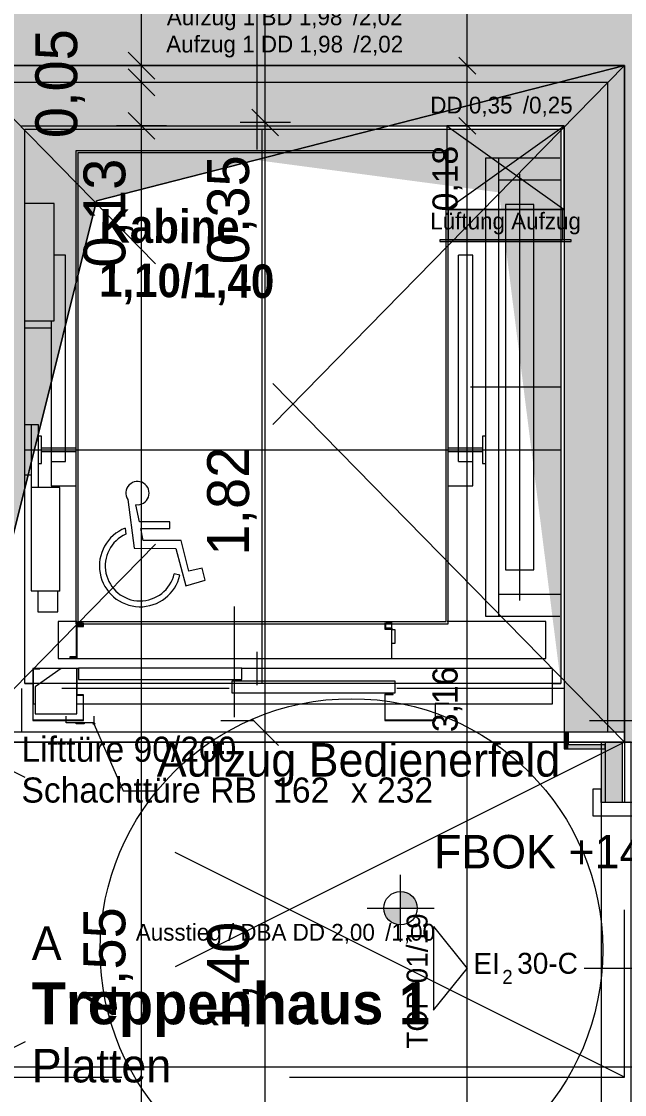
# Model space of a CAD drawing. Header units: metres. Extents: x -3 to 171, y -23 to 41.
# Drawn here: x 9.105 to 10.905, y -7.117 to -3.913 of the extents above; entities that cross this region are included whole.
import ezdxf

# ---------------------------------------------------------------- set-up
doc = ezdxf.new("R2010")
doc.units = ezdxf.units.M
doc.header["$MEASUREMENT"] = 0
for name, pattern in [('Achse', [0.004, 0.002, -0.001, 0, -0.001]), ('Schnittlinie', [0.006, 0.003, -0.0015, 0, -0.0015]), ('Strichlinie eng', [0.002, 0.0015, -0.0005]), ('Untersicht', [0.001, 0.0005, -0.0005])]:
    doc.linetypes.add(name, pattern=pattern)
for name, color, linetype in [('5._2.DG PP STG1_1_000 Achsraster', 7, 'Continuous'), ('5._2.DG PP STG1_1_120 Wand Innen tragend', 7, 'Continuous'), ('5._2.DG PP STG1_1_170 Schachtwände', 7, 'Continuous'), ('5._2.DG PP STG1_1_210 Decke', 7, 'Continuous'), ('5._2.DG PP STG1_1_220 Bodenaufbau', 7, 'Continuous'), ('5._2.DG PP STG1_1_270 Deckendurchbruchsymbol', 7, 'Continuous'), ('5._2.DG PP STG1_1_430 Aufzug', 7, 'Continuous'), ('5._2.DG PP STG1_1_810 Raum', 7, 'Continuous'), ('5._2.DG PP STG1_1_851 Marker Schnitt', 7, 'Continuous'), ('5._2.DG PP STG1_1_870 Dokumentation allgemein', 7, 'Continuous'), ('5._2.DG PP STG1_1_910 Allgemein Bemaßung.x', 7, 'Continuous'), ('5._2.DG PP STG1_1_915 Allgemein Beschriftung.x', 7, 'Continuous'), ('5._2.DG PP STG1_1_950 Polierplan Bemaßung', 7, 'Continuous')]:
    doc.layers.add(name, color=color, linetype=linetype)
doc.styles.add('ERSTELLTER_STIL_2', font='')
doc.styles.add('ERSTELLTER_STIL_4', font='', dxfattribs={"width": 0.936868})
doc.styles.add('ERSTELLTER_STIL_6', font='')
doc.styles.get('ERSTELLTER_STIL_2').set_extended_font_data('Eurostile')
doc.styles.get('ERSTELLTER_STIL_4').set_extended_font_data('Eurostile', bold=True)
doc.styles.get('ERSTELLTER_STIL_6').set_extended_font_data('Eurostile', bold=True)

msp = doc.modelspace()

# ---------------------------------------------------------------- hatches: boundary and pattern name
at = {"layer": '5._2.DG PP STG1_1_120 Wand Innen tragend', "linetype": 'Continuous', "lineweight": 13, "true_color": 0x3f7f02}
for points in [[(10.905, -3.865), (8.925, -3.865), (8.925, -4.045), (10.905, -4.045)], [(10.905, -4.045), (11.085, -4.045), (11.085, -3.865)], [(10.905, -3.865), (10.905, -4.045), (11.085, -3.865)], [(10.905, -4.045), (10.905, -6.065), (11.085, -6.065), (11.085, -4.045)]]:
    msp.add_hatch(color=76, dxfattribs=at).paths.add_polyline_path(points)
at = {"layer": '5._2.DG PP STG1_1_120 Wand Innen tragend', "linetype": 'Continuous', "lineweight": 13, "true_color": 0xfb02fe}
msp.add_hatch(color=6, dxfattribs=at).paths.add_polyline_path([(10.8475, -6.065), (10.835, -6.065), (10.835, -6.245), (10.8475, -6.245)])
at = {"layer": '5._2.DG PP STG1_1_120 Wand Innen tragend', "linetype": 'Continuous', "lineweight": 13, "true_color": 0xffaa00}
msp.add_hatch(color=40, dxfattribs=at).paths.add_polyline_path([(10.8475, -6.065), (10.8475, -6.245), (10.8975, -6.245), (10.8975, -6.065)])
at = {"layer": '5._2.DG PP STG1_1_170 Schachtwände', "linetype": 'Continuous', "lineweight": 13, "true_color": 0xfb02fe}
for points in [[(10.7375, -6.0725), (10.7375, -6.035), (10.725, -6.035), (10.725, -6.0725)], [(10.7375, -6.0725), (10.725, -6.085), (10.7375, -6.085)], [(10.725, -6.0725), (10.725, -6.085), (10.7375, -6.0725)], [(10.7375, -6.085), (10.8475, -6.085), (10.8475, -6.0725), (10.7375, -6.0725)]]:
    msp.add_hatch(color=6, dxfattribs=at).paths.add_polyline_path(points)
at = {"layer": '5._2.DG PP STG1_1_270 Deckendurchbruchsymbol', "linetype": 'Continuous', "lineweight": 0, "true_color": 0x3f3f3f}
msp.add_hatch(color=250, dxfattribs=at).paths.add_polyline_path([(10.905, -4.045), (8.925, -4.045), (8.925, -6.065), (9.329, -4.449)])
at = {"layer": '5._2.DG PP STG1_1_270 Deckendurchbruchsymbol', "linetype": 'Continuous', "lineweight": 0, "true_color": 0x002e3f}
for points in [[(10.379, -4.565), (10.721, -4.565), (10.721, -4.475), (10.379, -4.475)], [(10.354, -4.565), (10.354, -4.57), (10.746, -4.57), (10.746, -4.565)]]:
    msp.add_hatch(color=158, dxfattribs=at).paths.add_polyline_path(points)
at = {"layer": '5._2.DG PP STG1_1_430 Aufzug', "linetype": 'Continuous', "lineweight": 13, "true_color": 0xff6400}
for points in [[(8.975, -4.045), (8.975, -4.095), (10.855, -4.095), (10.855, -4.045)], [(10.855, -4.095), (10.905, -4.095), (10.905, -4.045)], [(10.855, -4.045), (10.855, -4.095), (10.905, -4.045)], [(10.855, -4.095), (10.855, -5.9989), (10.905, -6.035), (10.905, -4.095)], [(10.855, -5.9989), (10.855, -6.035), (10.905, -6.035)]]:
    msp.add_hatch(color=30, dxfattribs=at).paths.add_polyline_path(points)
at = {"layer": '5._2.DG PP STG1_1_430 Aufzug', "linetype": 'Continuous', "lineweight": 13, "true_color": 0x3f7f02}
for points in [[(10.725, -4.095), (9.105, -4.095), (9.105, -4.225), (10.725, -4.225)], [(10.725, -4.225), (10.855, -4.225), (10.855, -4.095)], [(10.725, -4.095), (10.725, -4.225), (10.855, -4.095)], [(10.855, -5.905), (10.855, -4.225), (10.725, -4.225), (10.725, -5.905)], [(10.725, -5.905), (10.725, -6.035), (10.855, -6.035), (10.855, -5.9989)], [(10.725, -5.905), (10.855, -5.9989), (10.855, -5.905)]]:
    msp.add_hatch(color=76, dxfattribs=at).paths.add_polyline_path(points)
at = {"layer": '5._2.DG PP STG1_1_430 Aufzug', "linetype": 'Continuous', "lineweight": 0, "true_color": 0x323232}
msp.add_hatch(color=250, dxfattribs=at).paths.add_polyline_path([(9.115, -4.235), (10.53, -4.4234), (10.715, -5.89), (10.715, -4.235)])
at = {"layer": '5._2.DG PP STG1_1_950 Polierplan Bemaßung', "linetype": 'Continuous', "lineweight": 0, "true_color": 0x000000}
for points in [[(9.3188, -6.01), (9.319, -6.011), (9.3195, -6.0118), (9.3203, -6.0123), (9.3213, -6.0125), (9.3222, -6.0123), (9.323, -6.0118), (9.3236, -6.011), (9.3238, -6.01), (9.3236, -6.009), (9.323, -6.0082), (9.3222, -6.0077), (9.3213, -6.0075), (9.3203, -6.0077), (9.3195, -6.0082), (9.319, -6.009)], [(10.2364, -6.5604), (10.2864, -6.5604), (10.2826, -6.5413), (10.2718, -6.5251), (10.2556, -6.5142), (10.2364, -6.5104)], [(10.2364, -6.5604), (10.1864, -6.5604), (10.1902, -6.5795), (10.2011, -6.5958), (10.2173, -6.6066), (10.2364, -6.6104)]]:
    msp.add_hatch(color=18, dxfattribs=at).paths.add_polyline_path(points)

# ---------------------------------------------------------------- linework, layer by layer
at = {"layer": '5._2.DG PP STG1_1_000 Achsraster', "color": 5, "linetype": 'Achse', "lineweight": 0, "ltscale": 1000}
msp.add_line((-1.5, -6), (21, -6), dxfattribs=at)
at = {"layer": '5._2.DG PP STG1_1_120 Wand Innen tragend', "color": 7, "linetype": 'Continuous', "lineweight": 13, "ltscale": 1000}
for p, q in [((10.8475, -6.065), (10.8475, -6.245)), ((10.8975, -6.065), (10.8975, -6.245)), ((10.835, -6.205), (10.81, -6.205)), ((10.81, -6.205), (10.81, -6.285)), ((10.835, -6.245), (10.835, -6.205)), ((10.8475, -6.245), (10.835, -6.245)), ((11.085, -6.245), (10.835, -6.245)), ((10.8475, -6.245), (10.835, -6.245)), ((10.8475, -6.245), (10.835, -6.245)), ((10.8975, -6.245), (10.8475, -6.245)), ((10.8975, -6.245), (10.8475, -6.245)), ((10.8975, -6.245), (10.8475, -6.245)), ((10.905, -6.245), (10.8975, -6.245)), ((10.905, -6.245), (10.8975, -6.245)), ((10.905, -6.245), (10.8975, -6.245)), ((10.81, -6.285), (11.045, -6.285)), ((11.335, -6.74), (10.785, -6.74))]:
    msp.add_line(p, q, dxfattribs=at)
at = {"layer": '5._2.DG PP STG1_1_120 Wand Innen tragend', "color": 7, "linetype": 'Continuous', "lineweight": 18, "ltscale": 1000}
for p in [(10.905, -6.065), (11.085, -6.245), (11.085, -6.245), (11.085, -6.245)]:
    msp.add_line(p, (10.905, -6.245), dxfattribs=at)
at = {"layer": '5._2.DG PP STG1_1_120 Wand Innen tragend', "color": 8, "linetype": 'Continuous', "lineweight": 13, "ltscale": 1000}
msp.add_line((10.835, -6.245), (10.835, -7.235), dxfattribs=at)
at = {"layer": '5._2.DG PP STG1_1_120 Wand Innen tragend', "color": 7, "linetype": 'Continuous', "lineweight": 18, "ltscale": 1000, "flags": 128}
for points in [[(8.925, -4.045), (10.905, -4.045)], [(10.905, -4.045), (10.905, -6.065)], [(10.905, -6.065), (11.085, -6.065)], [(10.905, -6.065), (11.085, -6.065)]]:
    msp.add_lwpolyline(points, dxfattribs=at)
at = {"layer": '5._2.DG PP STG1_1_120 Wand Innen tragend', "color": 7, "linetype": 'Continuous', "lineweight": 13, "ltscale": 1000, "flags": 128}
for points in [[(10.835, -6.065), (10.8475, -6.065)], [(10.835, -6.065), (10.835, -6.245)], [(10.8475, -6.065), (10.8975, -6.065)], [(10.8975, -6.065), (10.905, -6.065)]]:
    msp.add_lwpolyline(points, dxfattribs=at)
at = {"layer": '5._2.DG PP STG1_1_170 Schachtwände', "color": 7, "linetype": 'Continuous', "lineweight": 13, "ltscale": 1000, "flags": 128}
for points in [[(10.725, -6.035), (10.725, -6.085)], [(10.725, -6.035), (10.7375, -6.035)], [(10.7375, -6.0725), (10.7375, -6.035)], [(10.725, -6.085), (10.7375, -6.085)], [(10.8475, -6.0725), (10.7375, -6.0725)], [(10.7375, -6.085), (10.8475, -6.085)], [(10.8475, -6.085), (10.8475, -6.0725)]]:
    msp.add_lwpolyline(points, dxfattribs=at)
at = {"layer": '5._2.DG PP STG1_1_210 Decke', "color": 7, "linetype": 'Continuous', "lineweight": 13, "ltscale": 1000, "true_color": 0xf4f4f4, "flags": 128}
msp.add_lwpolyline([(10.905, -6.065), (10.905, -4.045), (8.925, -4.045), (8.925, -6.065)], close=True, dxfattribs=at)
at = {"layer": '5._2.DG PP STG1_1_220 Bodenaufbau', "color": 7, "linetype": 'Continuous', "lineweight": 13, "ltscale": 1000, "true_color": 0xf4f4f4, "flags": 128}
msp.add_lwpolyline([(8.985, -7.555), (10.925, -7.555), (10.925, -6.065), (8.975, -6.065), (8.975, -6.225), (8.985, -6.225)], close=True, dxfattribs=at)
at = {"layer": '5._2.DG PP STG1_1_270 Deckendurchbruchsymbol', "color": 7, "linetype": 'Strichlinie eng', "lineweight": 13, "ltscale": 1000}
for p, q in [((10.905, -4.045), (8.925, -6.065)), ((10.905, -6.065), (8.925, -4.045)), ((10.375, -4.475), (10.725, -4.225)), ((10.375, -4.225), (10.725, -4.475)), ((10.905, -6.065), (8.905, -7.065)), ((10.905, -7.065), (8.905, -6.065))]:
    msp.add_line(p, q, dxfattribs=at)
at = {"layer": '5._2.DG PP STG1_1_270 Deckendurchbruchsymbol', "color": 7, "linetype": 'Continuous', "lineweight": 13, "ltscale": 1000, "flags": 128}
for points in [[(9.329, -4.449), (8.925, -6.065), (10.905, -6.065), (10.905, -4.045)], [(10.905, -4.045), (8.925, -4.045), (8.925, -6.065), (9.329, -4.449)], [(10.379, -4.565), (10.721, -4.565), (10.721, -4.475), (10.379, -4.475)], [(10.354, -4.565), (10.354, -4.57), (10.746, -4.57), (10.746, -4.565)]]:
    msp.add_lwpolyline(points, close=True, dxfattribs=at)
at = {"layer": '5._2.DG PP STG1_1_270 Deckendurchbruchsymbol', "color": 7, "linetype": 'Strichlinie eng', "lineweight": 13, "ltscale": 1000, "flags": 128}
for points in [[(8.925, -4.045), (8.925, -6.065), (10.905, -6.065), (10.905, -4.045)], [(10.725, -4.475), (10.725, -4.225), (10.375, -4.225), (10.375, -4.475)], [(8.905, -6.065), (8.905, -7.065), (10.905, -7.065), (10.905, -6.065)]]:
    msp.add_lwpolyline(points, close=True, dxfattribs=at)
at = {"layer": '5._2.DG PP STG1_1_430 Aufzug', "color": 7, "linetype": 'Continuous', "lineweight": 18, "ltscale": 1000}
for p, q in [((9.105, -4.095), (8.975, -4.095)), ((9.105, -4.095), (8.975, -4.095)), ((10.725, -4.095), (9.105, -4.095)), ((10.855, -4.095), (10.725, -4.095)), ((10.855, -4.225), (10.855, -4.095)), ((10.855, -4.225), (10.855, -4.095)), ((10.855, -5.905), (10.855, -4.225)), ((9.105, -5.905), (9.105, -6.035)), ((9.105, -5.905), (9.105, -6.035)), ((10.725, -5.905), (10.725, -6.035)), ((10.725, -5.905), (10.725, -6.035)), ((10.855, -5.9989), (10.855, -5.905)), ((10.855, -6.035), (10.855, -5.9989))]:
    msp.add_line(p, q, dxfattribs=at)
at = {"layer": '5._2.DG PP STG1_1_430 Aufzug', "color": 7, "linetype": 'Continuous', "lineweight": 13, "ltscale": 1000}
for p, q in [((9.115, -5.89), (9.115, -4.235)), ((9.115, -4.235), (10.715, -4.235)), ((10.715, -4.235), (10.715, -5.89)), ((9.267, -4.299), (9.267, -5.711)), ((10.379, -4.299), (9.267, -4.299)), ((9.273, -4.305), (9.273, -5.705)), ((10.373, -4.305), (9.273, -4.305)), ((10.373, -5.705), (10.373, -4.305)), ((10.379, -5.711), (10.379, -4.299)), ((10.712, -4.321), (10.49, -4.321)), ((10.49, -4.321), (10.49, -5.689)), ((10.53, -5.689), (10.53, -4.321)), ((10.53, -4.386), (10.715, -4.386)), ((9.203, -4.457), (9.115, -4.457)), ((9.203, -4.807), (9.203, -4.457)), ((10.634, -4.46), (10.55, -4.46)), ((10.55, -4.46), (10.55, -5.55)), ((10.634, -5.55), (10.634, -4.46)), ((9.2365, -4.6112), (9.203, -4.6112)), ((9.2365, -5.2265), (9.2365, -4.6112)), ((10.452, -4.6112), (10.4095, -4.6112)), ((10.4095, -5.2265), (10.4095, -4.6112)), ((10.452, -5.2995), (10.452, -4.6112)), ((9.115, -4.807), (9.203, -4.807)), ((9.115, -4.8275), (9.194, -4.8275)), ((9.194, -4.807), (9.194, -5.2995)), ((9.156, -5.117), (9.115, -5.117)), ((9.134, -5.117), (9.134, -5.6125)), ((9.156, -5.304), (9.156, -5.117)), ((9.165, -5.151), (9.156, -5.151)), ((9.165, -5.233), (9.165, -5.151)), ((10.49, -5.151), (10.481, -5.151)), ((10.481, -5.151), (10.481, -5.233)), ((9.267, -5.1875), (9.165, -5.1875)), ((10.481, -5.1875), (10.379, -5.1875)), ((9.165, -5.1965), (9.267, -5.1965)), ((10.379, -5.1965), (10.481, -5.1965)), ((9.156, -5.233), (9.165, -5.233)), ((9.194, -5.2265), (9.2365, -5.2265)), ((10.4095, -5.2265), (10.452, -5.2265)), ((10.481, -5.233), (10.49, -5.233)), ((9.115, -5.267), (9.134, -5.267)), ((9.2197, -5.304), (9.134, -5.304)), ((9.194, -5.2995), (9.267, -5.2995)), ((9.2197, -5.614), (9.2197, -5.304)), ((10.379, -5.2995), (10.452, -5.2995)), ((9.4223, -5.3403), (9.4418, -5.4859)), ((9.457, -5.4069), (9.4467, -5.3565)), ((9.5481, -5.4073), (9.457, -5.4069)), ((9.548, -5.4272), (9.5481, -5.4073)), ((9.4145, -5.4258), (9.4169, -5.4437)), ((9.4684, -5.4625), (9.4611, -5.4268)), ((9.4611, -5.4268), (9.548, -5.4272)), ((9.5817, -5.4629), (9.4684, -5.4625)), ((9.6042, -5.5544), (9.5817, -5.4629)), ((9.4418, -5.4859), (9.5654, -5.4864)), ((9.5654, -5.4864), (9.5959, -5.5983)), ((9.5778, -5.5659), (9.5609, -5.562)), ((9.6447, -5.5456), (9.6042, -5.5544)), ((9.6534, -5.5809), (9.6447, -5.5456)), ((10.55, -5.55), (10.634, -5.55)), ((9.5959, -5.5983), (9.6534, -5.5809)), ((9.2197, -5.614), (9.134, -5.614)), ((9.154, -5.614), (9.154, -5.6755)), ((9.154, -5.614), (9.154, -5.6755)), ((9.214, -5.6755), (9.214, -5.614)), ((9.214, -5.6755), (9.214, -5.614)), ((10.715, -5.624), (10.53, -5.624)), ((9.154, -5.6755), (9.214, -5.6755)), ((9.154, -5.6755), (9.214, -5.6755)), ((10.49, -5.689), (10.712, -5.689)), ((9.27, -5.705), (9.215, -5.705)), ((9.215, -5.705), (9.215, -5.815)), ((9.27, -5.705), (9.215, -5.705)), ((9.215, -5.705), (9.215, -5.815)), ((9.267, -5.711), (10.379, -5.711)), ((9.268, -5.716), (9.268, -5.81)), ((9.287, -5.716), (9.268, -5.716)), ((9.268, -5.716), (9.268, -5.81)), ((9.287, -5.716), (9.268, -5.716)), ((9.27, -5.705), (9.27, -5.708)), ((9.27, -5.708), (9.27, -5.716)), ((9.287, -5.708), (9.27, -5.708)), ((9.271, -5.813), (9.271, -5.719)), ((9.271, -5.719), (9.29, -5.719)), ((9.271, -5.813), (9.271, -5.719)), ((9.271, -5.719), (9.29, -5.719)), ((9.273, -5.705), (10.373, -5.705)), ((9.287, -5.708), (9.287, -5.716)), ((9.287, -5.708), (9.287, -5.716)), ((9.29, -5.719), (9.29, -5.708)), ((9.29, -5.719), (9.29, -5.708)), ((10.19, -5.708), (10.19, -5.727)), ((10.19, -5.708), (10.19, -5.727)), ((10.19, -5.727), (10.2115, -5.727)), ((10.19, -5.727), (10.2115, -5.727)), ((10.193, -5.724), (10.193, -5.708)), ((10.193, -5.724), (10.193, -5.708)), ((10.21, -5.708), (10.193, -5.708)), ((10.2115, -5.724), (10.193, -5.724)), ((10.2115, -5.724), (10.193, -5.724)), ((10.21, -5.708), (10.21, -5.705)), ((10.21, -5.724), (10.21, -5.708)), ((10.21, -5.815), (10.21, -5.727)), ((10.22, -5.729), (10.21, -5.729)), ((10.22, -5.729), (10.21, -5.729)), ((10.2115, -5.727), (10.2115, -5.724)), ((10.2115, -5.727), (10.2115, -5.724)), ((10.22, -5.769), (10.22, -5.729)), ((10.22, -5.769), (10.22, -5.729)), ((10.67, -5.705), (10.376, -5.705)), ((10.67, -5.815), (10.67, -5.705)), ((10.21, -5.769), (10.22, -5.769)), ((10.21, -5.769), (10.22, -5.769)), ((9.215, -5.815), (9.27, -5.815)), ((9.215, -5.815), (9.27, -5.815)), ((9.268, -5.81), (9.2495, -5.81)), ((9.2495, -5.81), (9.2495, -5.813)), ((9.268, -5.81), (9.2495, -5.81)), ((9.2495, -5.81), (9.2495, -5.813)), ((9.2495, -5.813), (9.271, -5.813)), ((9.2495, -5.813), (9.271, -5.813)), ((9.27, -5.813), (9.27, -5.815)), ((9.27, -5.815), (10.21, -5.815)), ((10.21, -5.815), (10.67, -5.815)), ((10.21, -5.815), (10.67, -5.815)), ((9.1595, -5.8445), (9.139, -5.8445)), ((9.139, -5.8445), (9.139, -6.0005)), ((9.14, -5.8455), (9.14, -5.95)), ((9.14, -5.8455), (9.1595, -5.8455)), ((9.14, -5.9995), (9.14, -5.8455)), ((9.223, -5.845), (9.146, -5.9)), ((9.1595, -5.8455), (9.1595, -5.8445)), ((9.223, -5.845), (9.1595, -5.845)), ((9.27, -5.845), (9.223, -5.845)), ((9.271, -5.8445), (9.25, -5.8445)), ((9.27, -5.98), (9.27, -5.845)), ((9.27, -5.8455), (9.27, -5.924)), ((9.271, -5.923), (9.271, -5.8445)), ((9.275, -5.845), (9.271, -5.845)), ((9.7625, -5.844), (9.275, -5.844)), ((9.275, -5.844), (9.275, -5.878)), ((9.7625, -5.878), (9.7625, -5.844)), ((10.69, -5.845), (9.7625, -5.845)), ((10.69, -5.95), (10.69, -5.845)), ((9.115, -5.89), (9.139, -5.89)), ((9.139, -5.89), (9.115, -5.89)), ((10.715, -5.89), (9.115, -5.89)), ((9.275, -5.878), (9.7625, -5.878)), ((10.22, -5.883), (9.7325, -5.883)), ((9.7325, -5.883), (9.7325, -5.917)), ((10.22, -5.917), (10.22, -5.883)), ((10.69, -5.89), (10.715, -5.89)), ((10.715, -5.89), (10.69, -5.89)), ((9.146, -5.9), (9.146, -5.98)), ((9.27, -5.924), (9.289, -5.924)), ((9.29, -5.923), (9.271, -5.923)), ((9.289, -5.924), (9.289, -5.9995)), ((9.29, -6.0005), (9.29, -5.923)), ((9.7325, -5.917), (10.22, -5.917)), ((10.2145, -5.921), (10.19, -5.921)), ((10.19, -5.921), (10.19, -6.0005)), ((10.191, -5.922), (10.2145, -5.922)), ((10.191, -5.9995), (10.191, -5.922)), ((10.2145, -5.922), (10.2145, -5.921)), ((9.14, -5.95), (9.146, -5.95)), ((9.27, -5.95), (9.289, -5.95)), ((9.29, -5.95), (10.19, -5.95)), ((10.191, -5.95), (10.34, -5.95)), ((10.3805, -5.9495), (10.34, -5.9495)), ((10.34, -5.9495), (10.34, -5.9995)), ((10.341, -5.9505), (10.3805, -5.9505)), ((10.341, -6.0005), (10.341, -5.9505)), ((10.3805, -5.9505), (10.3805, -5.9495)), ((10.3805, -5.95), (10.69, -5.95)), ((9.146, -5.98), (9.27, -5.98)), ((9.2383, -6.007), (9.2383, -5.987)), ((9.3213, -5.987), (9.3213, -6.007)), ((9.139, -6.0005), (9.29, -6.0005)), ((9.289, -5.9995), (9.14, -5.9995)), ((9.3213, -6.007), (9.2383, -6.007)), ((9.2648, -6.0075), (9.2648, -6.007)), ((9.2659, -6.0075), (9.2648, -6.0075)), ((9.2692, -6.0075), (9.2659, -6.0075)), ((9.2678, -6.008), (9.2687, -6.008)), ((9.2678, -6.01), (9.2678, -6.008)), ((9.2687, -6.01), (9.2678, -6.01)), ((9.2687, -6.008), (9.2713, -6.008)), ((9.2713, -6.01), (9.2687, -6.01)), ((9.274, -6.0075), (9.2692, -6.0075)), ((9.2713, -6.008), (9.2752, -6.008)), ((9.2752, -6.01), (9.2713, -6.01)), ((9.2798, -6.0075), (9.274, -6.0075)), ((9.2752, -6.008), (9.2798, -6.008)), ((9.2798, -6.01), (9.2752, -6.01)), ((9.2855, -6.0075), (9.2798, -6.0075)), ((9.2798, -6.008), (9.2844, -6.008)), ((9.2844, -6.01), (9.2798, -6.01)), ((9.2844, -6.008), (9.2883, -6.008)), ((9.2883, -6.01), (9.2844, -6.01)), ((9.2904, -6.0075), (9.2855, -6.0075)), ((9.2883, -6.008), (9.2909, -6.008)), ((9.2909, -6.01), (9.2883, -6.01)), ((9.2936, -6.0075), (9.2904, -6.0075)), ((9.2909, -6.008), (9.2918, -6.008)), ((9.2918, -6.01), (9.2909, -6.01)), ((9.2918, -6.008), (9.2918, -6.01)), ((9.2948, -6.0075), (9.2936, -6.0075)), ((9.2948, -6.007), (9.2948, -6.0075)), ((10.19, -6.0005), (10.341, -6.0005)), ((10.34, -5.9995), (10.191, -5.9995))]:
    msp.add_line(p, q, dxfattribs=at)
at = {"layer": '5._2.DG PP STG1_1_430 Aufzug', "color": 7, "linetype": 'Achse', "lineweight": 13, "ltscale": 1000}
for p, q in [((9.823, -5.89), (9.823, -4.235)), ((10.592, -5.642), (10.592, -4.368)), ((10.715, -5.005), (10.445, -5.005)), ((9.115, -5.192), (10.715, -5.192)), ((9.74, -5.66), (9.74, -5.99))]:
    msp.add_line(p, q, dxfattribs=at)
at = {"layer": '5._2.DG PP STG1_1_430 Aufzug', "color": 8, "linetype": 'Untersicht', "lineweight": 13, "ltscale": 1000}
for p, q in [((10.725, -5.905), (9.105, -5.905)), ((10.725, -6.035), (9.105, -6.035))]:
    msp.add_line(p, q, dxfattribs=at)
at = {"layer": '5._2.DG PP STG1_1_430 Aufzug', "color": 7, "linetype": 'Continuous', "lineweight": 13, "ltscale": 1000, "flags": 128}
for points in [[(10.905, -4.045), (8.975, -4.045)], [(10.905, -4.045), (10.905, -4.095)], [(10.905, -6.035), (10.905, -4.095)], [(10.905, -6.035), (10.855, -6.035)]]:
    msp.add_lwpolyline(points, dxfattribs=at)
at = {"layer": '5._2.DG PP STG1_1_430 Aufzug', "color": 7, "linetype": 'Continuous', "lineweight": 18, "ltscale": 1000, "flags": 128}
for points in [[(9.105, -4.225), (10.725, -4.225)], [(10.725, -4.225), (10.725, -5.905)], [(10.855, -6.035), (10.725, -6.035)]]:
    msp.add_lwpolyline(points, dxfattribs=at)
at = {"layer": '5._2.DG PP STG1_1_430 Aufzug', "color": 30, "linetype": 'Continuous', "lineweight": 13, "ltscale": 1000, "true_color": 0xff6400, "flags": 128}
msp.add_lwpolyline([(8.925, -6.065), (10.905, -6.065), (10.905, -6.035), (8.925, -6.035)], close=True, dxfattribs=at)
at = {"layer": '5._2.DG PP STG1_1_430 Aufzug', "color": 30, "linetype": 'Untersicht', "lineweight": 13, "ltscale": 1000, "true_color": 0xff6400, "flags": 128}
msp.add_lwpolyline([(8.925, -6.065), (10.905, -6.065), (10.905, -6.035), (8.925, -6.035)], close=True, dxfattribs=at)
at = {"layer": '5._2.DG PP STG1_1_430 Aufzug', "color": 7, "linetype": 'Continuous', "lineweight": 13, "ltscale": 1000}
for centre, radius, start, end in [((9.4513, -5.3212), 0.0347, 262.6325, 213.4277), ((9.4592, -5.5389), 0.1216, 111.5854, 347.2077), ((9.4592, -5.5389), 0.1042, 113.9725, 347.2077)]:
    msp.add_arc(centre, radius, start, end, dxfattribs=at)
at = {"layer": '5._2.DG PP STG1_1_851 Marker Schnitt', "color": 7, "linetype": 'Schnittlinie', "lineweight": 13, "ltscale": 1000}
msp.add_line((9.8079, 4.805), (9.8079, -11.7), dxfattribs=at)
at = {"layer": '5._2.DG PP STG1_1_870 Dokumentation allgemein', "color": 190, "linetype": 'Continuous', "lineweight": 0, "ltscale": 1000, "true_color": 0x9900ff}
msp.add_circle((10.09, -6.685), 0.75, dxfattribs=at)
at = {"layer": '5._2.DG PP STG1_1_910 Allgemein Bemaßung.x', "color": 7, "linetype": 'Continuous', "lineweight": 13, "ltscale": 1000}
for p, q in [((10.335, -6.615), (10.335, -6.865)), ((10.335, -6.615), (10.435, -6.74)), ((10.335, -6.865), (10.435, -6.74))]:
    msp.add_line(p, q, dxfattribs=at)
at = {"layer": '5._2.DG PP STG1_1_950 Polierplan Bemaßung', "color": 76, "linetype": 'Continuous', "lineweight": 13, "ltscale": 1000, "true_color": 0x3f7f02}
for p, q in [((9.4633, -4.045), (9.4633, -3.865)), ((9.4233, -4.005), (9.5033, -4.085)), ((9.5383, -4.045), (9.3883, -4.045)), ((9.4233, -4.055), (9.5033, -4.135)), ((9.4633, -4.095), (9.4633, -4.045)), ((9.5383, -4.095), (9.3883, -4.095)), ((9.4633, -4.225), (9.4633, -4.095)), ((9.4233, -4.185), (9.5033, -4.265)), ((9.5383, -4.225), (9.3883, -4.225)), ((9.4633, -8.775), (9.4633, -4.225))]:
    msp.add_line(p, q, dxfattribs=at)
at = {"layer": '5._2.DG PP STG1_1_950 Polierplan Bemaßung', "color": 6, "linetype": 'Continuous', "lineweight": 13, "ltscale": 1000, "true_color": 0xfb02fe}
for p, q in [((9.8325, -4.215), (9.8325, -3.865)), ((9.7925, -4.175), (9.8725, -4.255)), ((9.9075, -4.215), (9.7575, -4.215)), ((9.8325, -6.035), (9.8325, -4.215)), ((9.7925, -5.995), (9.8725, -6.075)), ((9.9075, -6.035), (9.7575, -6.035)), ((9.8325, -7.435), (9.8325, -6.035)), ((6.835, -7.0337), (18.9617, -7.0337))]:
    msp.add_line(p, q, dxfattribs=at)
at = {"layer": '5._2.DG PP STG1_1_950 Polierplan Bemaßung', "color": 7, "linetype": 'Continuous', "lineweight": 13, "ltscale": 1000}
for p, q in [((10.4357, -4.045), (10.4357, -3.865)), ((10.4107, -4.02), (10.4607, -4.07)), ((10.4826, -4.045), (10.3888, -4.045)), ((10.4357, -4.225), (10.4357, -4.045)), ((10.4826, -4.225), (10.3888, -4.225)), ((10.4107, -4.2), (10.4607, -4.25)), ((10.4357, -7.385), (10.4357, -4.225)), ((9.3223, -6.0123), (9.4087, -6.2103)), ((9.4087, -6.2103), (9.5087, -6.2103)), ((10.2364, -6.6604), (10.2364, -6.4604)), ((10.1364, -6.5604), (10.3364, -6.5604))]:
    msp.add_line(p, q, dxfattribs=at)
for centre, radius in [((9.3213, -6.01), 0.0025), ((10.2364, -6.5604), 0.05)]:
    msp.add_circle(centre, radius, dxfattribs=at)

# ---------------------------------------------------------------- texts
at = {"layer": '5._2.DG PP STG1_1_120 Wand Innen tragend', "color": 7, "linetype": 'Continuous', "lineweight": 13, "attachment_point": 9, "style": 'ERSTELLTER_STIL_2'}
for s, insert, char_height in [('\\A1;{\\pqr;\\pt0;\\fEurostile|b0|i0|c0|p0;\\W1.000000;EI}', (10.5327, -6.7564), 0.0625), ('\\A1;{\\pqr;\\pt0;\\fEurostile|b0|i0|c0|p0;\\W1.000000;30-C}', (10.7658, -6.757), 0.0625), ('\\A1;{\\pqr;\\pt0;\\fEurostile|b0|i0|c0|p0;\\W1.000000;2}', (10.5711, -6.7864), 0.041667)]:
    msp.add_mtext(s, dxfattribs=dict(at, insert=insert, char_height=char_height))
at = {"layer": '5._2.DG PP STG1_1_270 Deckendurchbruchsymbol', "color": 1, "linetype": 'Continuous', "lineweight": 0, "char_height": 0.05, "style": 'ERSTELLTER_STIL_2'}
for s, insert, attachment_point in [('\\A1;{\\pqc;\\pt0;\\fEurostile|b0|i0|c0|p0;\\W1.000000;Aufzug 1 BD 1,98\\fEurostile|b0|i0|c0|p0;\\W1.000000;\\A1{\\H.66x;\\S^  ;}\\fEurostile|b0|i0|c0|p0;\\W1.000000; /2,02\\fEurostile|b0|i0|c0|p0;\\W1.000000;\\A1{\\H.66x;\\S^  ;}\\fEurostile|b0|i0|c0|p0;\\W1.000000;\\fEurostile|b0|i0|c0|p0;\\W1.000000;\\A1{\\H.66x;\\S^  ;}}', (9.9029, -3.9395), 8), ('\\A1;{\\pqc;\\pt0;\\fEurostile|b0|i0|c0|p0;\\W1.000000;Aufzug 1 DD 1,98\\fEurostile|b0|i0|c0|p0;\\W1.000000;\\A1{\\H.66x;\\S^  ;}\\fEurostile|b0|i0|c0|p0;\\W1.000000; /2,02\\fEurostile|b0|i0|c0|p0;\\W1.000000;\\A1{\\H.66x;\\S^  ;}\\fEurostile|b0|i0|c0|p0;\\W1.000000;\\fEurostile|b0|i0|c0|p0;\\W1.000000;\\A1{\\H.66x;\\S^  ;}}', (9.9029, -4.0208), 8), ('\\A1;{\\pqc;\\pt0;\\fEurostile|b0|i0|c0|p0;\\W1.000000;DD 0,35\\fEurostile|b0|i0|c0|p0;\\W1.000000;\\A1{\\H.66x;\\S^  ;}\\fEurostile|b0|i0|c0|p0;\\W1.000000; /0,25\\fEurostile|b0|i0|c0|p0;\\W1.000000;\\A1{\\H.66x;\\S^  ;}\\fEurostile|b0|i0|c0|p0;\\W1.000000;\\fEurostile|b0|i0|c0|p0;\\W1.000000;\\A1{\\H.66x;\\S^  ;}}', (10.55, -4.2024), 8), ('\\A1;{\\pqc;\\pt0;\\fEurostile|b0|i0|c0|p0;\\W1.000000;Lüftung Aufzug}', (10.55, -4.4839), 2), ('\\A1;{\\pqc;\\pt0;\\fEurostile|b0|i0|c0|p0;\\W1.000000;Ausstieg / DBA DD 2,00\\fEurostile|b0|i0|c0|p0;\\W1.000000;\\A1{\\H.66x;\\S^  ;}\\fEurostile|b0|i0|c0|p0;\\W1.000000; /1,00\\fEurostile|b0|i0|c0|p0;\\W1.000000;\\A1{\\H.66x;\\S^  ;}\\fEurostile|b0|i0|c0|p0;\\W1.000000;\\fEurostile|b0|i0|c0|p0;\\W1.000000;\\A1{\\H.66x;\\S^  ;}}', (9.905, -6.6724), 8)]:
    msp.add_mtext(s, dxfattribs=dict(at, insert=insert, attachment_point=attachment_point))
at = {"layer": '5._2.DG PP STG1_1_810 Raum', "color": 7, "linetype": 'Continuous', "lineweight": 13, "attachment_point": 1}
for s, insert, char_height, style in [('\\A1;{\\pql;\\pt0;\\fEurostile|b0|i0|c0|p0;\\W1.000000;A}', (9.1356, -6.6148), 0.1, 'ERSTELLTER_STIL_2'), ('\\A1;{\\pql;\\pt0;\\fEurostile|b1|i0|c0|p0;\\W1.000000;Treppenhaus 1}', (9.1356, -6.782), 0.125, 'ERSTELLTER_STIL_6'), ('\\A1;{\\pql;\\pt0;\\fEurostile|b0|i0|c0|p0;\\W1.000000;Platten}', (9.1356, -6.9805), 0.1, 'ERSTELLTER_STIL_2')]:
    msp.add_mtext(s, dxfattribs=dict(at, insert=insert, char_height=char_height, style=style))
at = {"layer": '5._2.DG PP STG1_1_910 Allgemein Bemaßung.x', "color": 7, "linetype": 'Continuous', "lineweight": 13, "insert": (10.2863, -6.9798), "char_height": 0.0625, "attachment_point": 4, "rotation": 90, "style": 'ERSTELLTER_STIL_2'}
msp.add_mtext('\\A1;{\\pql;\\fEurostile|b0|i0|c0|p0;\\W1.000000;TOP 01/19}', dxfattribs=at)
at = {"layer": '5._2.DG PP STG1_1_915 Allgemein Beschriftung.x', "color": 7, "linetype": 'Continuous', "lineweight": 13, "insert": (9.3365, -4.7572), "char_height": 0.1, "attachment_point": 7, "rotation": 359.5372, "line_spacing_factor": 0.969933, "style": 'ERSTELLTER_STIL_4'}
msp.add_mtext('\\A1;{\\pql;\\fEurostile|b1|i0|c0|p0;\\W0.936868;Kabine\\P\\pql;\\fEurostile|b1|i0|c0|p0;\\W0.936868;1,10/1,40}', dxfattribs=at)
at = {"layer": '5._2.DG PP STG1_1_950 Polierplan Bemaßung', "color": 76, "linetype": 'Continuous', "lineweight": 13, "true_color": 0x3f7f02, "char_height": 0.125, "width": 0.382966, "attachment_point": 7, "rotation": 90, "style": 'ERSTELLTER_STIL_2'}
for s, insert in [('\\A1;{\\pql;\\fEurostile|b0|i0|c0|p0;\\W1.000000;0,05}', (9.2946, -4.2615)), ('\\A1;{\\pql;\\fEurostile|b0|i0|c0|p0;\\W1.000000;0,13}', (9.4383, -4.648)), ('\\A1;{\\pql;\\fEurostile|b0|i0|c0|p0;\\W1.000000;4,55}', (9.4383, -6.883))]:
    msp.add_mtext(s, dxfattribs=dict(at, insert=insert))
at = {"layer": '5._2.DG PP STG1_1_950 Polierplan Bemaßung', "color": 7, "linetype": 'Continuous', "lineweight": 13, "char_height": 0.075, "width": 0.22978, "attachment_point": 7, "rotation": 90, "style": 'ERSTELLTER_STIL_2'}
for s, insert in [('\\A1;{\\pql;\\fEurostile|b0|i0|c0|p0;\\W1.000000;0,18}', (10.4207, -4.4798)), ('\\A1;{\\pql;\\fEurostile|b0|i0|c0|p0;\\W1.000000;3,16}', (10.4207, -6.0348))]:
    msp.add_mtext(s, dxfattribs=dict(at, insert=insert))
at = {"layer": '5._2.DG PP STG1_1_950 Polierplan Bemaßung', "color": 6, "linetype": 'Continuous', "lineweight": 13, "true_color": 0xfb02fe, "char_height": 0.125, "width": 0.382966, "attachment_point": 7, "rotation": 90, "style": 'ERSTELLTER_STIL_2'}
for s, insert in [('\\A1;{\\pql;\\fEurostile|b0|i0|c0|p0;\\W1.000000;0,35}', (9.8075, -4.638)), ('\\A1;{\\pql;\\fEurostile|b0|i0|c0|p0;\\W1.000000;1,82}', (9.8075, -5.508)), ('\\A1;{\\pql;\\fEurostile|b0|i0|c0|p0;\\W1.000000;1,40}', (9.8075, -6.9265))]:
    msp.add_mtext(s, dxfattribs=dict(at, insert=insert))
at = {"layer": '5._2.DG PP STG1_1_950 Polierplan Bemaßung', "color": 7, "linetype": 'Continuous', "lineweight": 13, "style": 'ERSTELLTER_STIL_2'}
for s, insert, char_height, attachment_point in [('\\A1;{\\pql;\\pt0,1;\\fEurostile|b0|i0|c0|p0;\\W1.000000;Lifttüre 90/200\\fEurostile|b0|i0|c0|p0;\\W1.000000;\\A1{\\H.66x;\\S^  ;}\\fEurostile|b0|i0|c0|p0;\\W1.000000;\\fEurostile|b0|i0|c0|p0;\\W1.000000;\\A1{\\H.66x;\\S^  ;}\\fEurostile|b0|i0|c0|p0;\\W1.000000;\\fEurostile|b0|i0|c0|p0;\\W1.000000;\\fEurostile|b0|i0|c0|p0;\\W1.000000;\\fEurostile|b0|i0|c0|p0;\\W1.000000;\\fEurostile|b0|i0|c0|p0;\\W1.000000;\\fEurostile|b0|i0|c0|p0;\\W1.000000;\\fEurostile|b0|i0|c0|p0;\\W1.000000;\\A1{\\H.66x;\\S^  ;}\\fEurostile|b0|i0|c0|p0;\\W1.000000;\\fEurostile|b0|i0|c0|p0;\\W1.000000;\\A1{\\H.66x;\\S^  ;}\\fEurostile|b0|i0|c0|p0;\\W1.000000;\\fEurostile|b0|i0|c0|p0;\\W1.000000;\\fEurostile|b0|i0|c0|p0;\\W1.000000;\\fEurostile|b0|i0|c0|p0;\\W1.000000;\\fEurostile|b0|i0|c0|p0;\\W1.000000;\\fEurostile|b0|i0|c0|p0;\\W1.000000;\\fEurostile|b0|i0|c0|p0;\\W1.000000;\\A1{\\H.66x;\\S^  ;}\\fEurostile|b0|i0|c0|p0;\\W1.000000;\\fEurostile|b0|i0|c0|p0;\\W1.000000;\\A1{\\H.66x;\\S^  ;}\\fEurostile|b0|i0|c0|p0;\\W1.000000;\\fEurostile|b0|i0|c0|p0;\\W1.000000;\\fEurostile|b0|i0|c0|p0;\\W1.000000;\\fEurostile|b0|i0|c0|p0;\\W1.000000;\\fEurostile|b0|i0|c0|p0;\\W1.000000;\\fEurostile|b0|i0|c0|p0;\\W1.000000;\\fEurostile|b0|i0|c0|p0;\\W1.000000;\\A1{\\H.66x;\\S^  ;}\\fEurostile|b0|i0|c0|p0;\\W1.000000;\\fEurostile|b0|i0|c0|p0;\\W1.000000;\\A1{\\H.66x;\\S^  ;}\\fEurostile|b0|i0|c0|p0;\\W1.000000;\\fEurostile|b0|i0|c0|p0;\\W1.000000;\\fEurostile|b0|i0|c0|p0;\\W1.000000;\\fEurostile|b0|i0|c0|p0;\\W1.000000;\\fEurostile|b0|i0|c0|p0;\\W1.000000;\\fEurostile|b0|i0|c0|p0;\\W1.000000;\\fEurostile|b0|i0|c0|p0;\\W1.000000;\\A1{\\H.66x;\\S^  ;}\\fEurostile|b0|i0|c0|p0;\\W1.000000;\\fEurostile|b0|i0|c0|p0;\\W1.000000;\\A1{\\H.66x;\\S^  ;}\\fEurostile|b0|i0|c0|p0;\\W1.000000;\\fEurostile|b0|i0|c0|p0;\\W1.000000;\\fEurostile|b0|i0|c0|p0;\\W1.000000;\\fEurostile|b0|i0|c0|p0;\\W1.000000;\\fEurostile|b0|i0|c0|p0;\\W1.000000;\\fEurostile|b0|i0|c0|p0;\\W1.000000;\\fEurostile|b0|i0|c0|p0;\\W1.000000;\\A1{\\H.66x;\\S^  ;}\\fEurostile|b0|i0|c0|p0;\\W1.000000;}', (9.105, -6.0483), 0.075, 1), ('\\A1;{\\pql;\\fEurostile|b0|i0|c0|p0;\\W1.000000;Aufzug Bedienerfeld}', (9.5087, -6.1977), 0.1, 7), ('\\A1;{\\pql;\\pt0,1;\\fEurostile|b0|i0|c0|p0;\\W1.000000;Schachttüre RB}', (9.105, -6.1702), 0.075, 1), ('\\A1;{\\pql;\\pt0,1;\\fEurostile|b0|i0|c0|p0;\\W1.000000;162\\fEurostile|b0|i0|c0|p0;\\W1.000000;\\A1{\\H.66x;\\S^  ;}\\fEurostile|b0|i0|c0|p0;\\W1.000000;\\fEurostile|b0|i0|c0|p0;\\W1.000000;\\A1{\\H.66x;\\S^  ;}\\fEurostile|b0|i0|c0|p0;\\W1.000000; x \\fEurostile|b0|i0|c0|p0;\\W1.000000;\\fEurostile|b0|i0|c0|p0;\\W1.000000;\\fEurostile|b0|i0|c0|p0;\\W1.000000;\\fEurostile|b0|i0|c0|p0;\\W1.000000;\\fEurostile|b0|i0|c0|p0;\\W1.000000;232\\fEurostile|b0|i0|c0|p0;\\W1.000000;\\A1{\\H.66x;\\S^  ;}\\fEurostile|b0|i0|c0|p0;\\W1.000000;\\fEurostile|b0|i0|c0|p0;\\W1.000000;\\A1{\\H.66x;\\S^  ;}\\fEurostile|b0|i0|c0|p0;\\W1.000000;\\fEurostile|b0|i0|c0|p0;\\W1.000000;\\fEurostile|b0|i0|c0|p0;\\W1.000000;\\fEurostile|b0|i0|c0|p0;\\W1.000000;\\fEurostile|b0|i0|c0|p0;\\W1.000000;\\fEurostile|b0|i0|c0|p0;\\W1.000000;\\fEurostile|b0|i0|c0|p0;\\W1.000000;\\A1{\\H.66x;\\S^  ;}\\fEurostile|b0|i0|c0|p0;\\W1.000000;\\fEurostile|b0|i0|c0|p0;\\W1.000000;\\A1{\\H.66x;\\S^  ;}\\fEurostile|b0|i0|c0|p0;\\W1.000000;\\fEurostile|b0|i0|c0|p0;\\W1.000000;\\fEurostile|b0|i0|c0|p0;\\W1.000000;\\fEurostile|b0|i0|c0|p0;\\W1.000000;\\fEurostile|b0|i0|c0|p0;\\W1.000000;\\fEurostile|b0|i0|c0|p0;\\W1.000000;\\fEurostile|b0|i0|c0|p0;\\W1.000000;\\A1{\\H.66x;\\S^  ;}\\fEurostile|b0|i0|c0|p0;\\W1.000000;\\fEurostile|b0|i0|c0|p0;\\W1.000000;\\A1{\\H.66x;\\S^  ;}\\fEurostile|b0|i0|c0|p0;\\W1.000000;\\fEurostile|b0|i0|c0|p0;\\W1.000000;\\fEurostile|b0|i0|c0|p0;\\W1.000000;\\fEurostile|b0|i0|c0|p0;\\W1.000000;\\fEurostile|b0|i0|c0|p0;\\W1.000000;\\fEurostile|b0|i0|c0|p0;\\W1.000000;\\fEurostile|b0|i0|c0|p0;\\W1.000000;\\A1{\\H.66x;\\S^  ;}\\fEurostile|b0|i0|c0|p0;\\W1.000000;\\fEurostile|b0|i0|c0|p0;\\W1.000000;\\A1{\\H.66x;\\S^  ;}\\fEurostile|b0|i0|c0|p0;\\W1.000000;\\fEurostile|b0|i0|c0|p0;\\W1.000000;\\fEurostile|b0|i0|c0|p0;\\W1.000000;\\fEurostile|b0|i0|c0|p0;\\W1.000000;\\fEurostile|b0|i0|c0|p0;\\W1.000000;\\fEurostile|b0|i0|c0|p0;\\W1.000000;\\fEurostile|b0|i0|c0|p0;\\W1.000000;\\A1{\\H.66x;\\S^  ;}\\fEurostile|b0|i0|c0|p0;\\W1.000000;}', (9.8564, -6.1702), 0.075, 1)]:
    msp.add_mtext(s, dxfattribs=dict(at, insert=insert, char_height=char_height, attachment_point=attachment_point))
at = {"layer": '5._2.DG PP STG1_1_950 Polierplan Bemaßung', "color": 7, "linetype": 'Continuous', "lineweight": 13, "insert": (10.3364, -6.4604), "char_height": 0.1, "width": 0.883448, "attachment_point": 7, "style": 'ERSTELLTER_STIL_2'}
msp.add_mtext('\\A1;{\\pql;\\fEurostile|b0|i0|c0|p0;\\W1.000000;FBOK +14,57}', dxfattribs=at)

doc.saveas('drawing.dxf')
